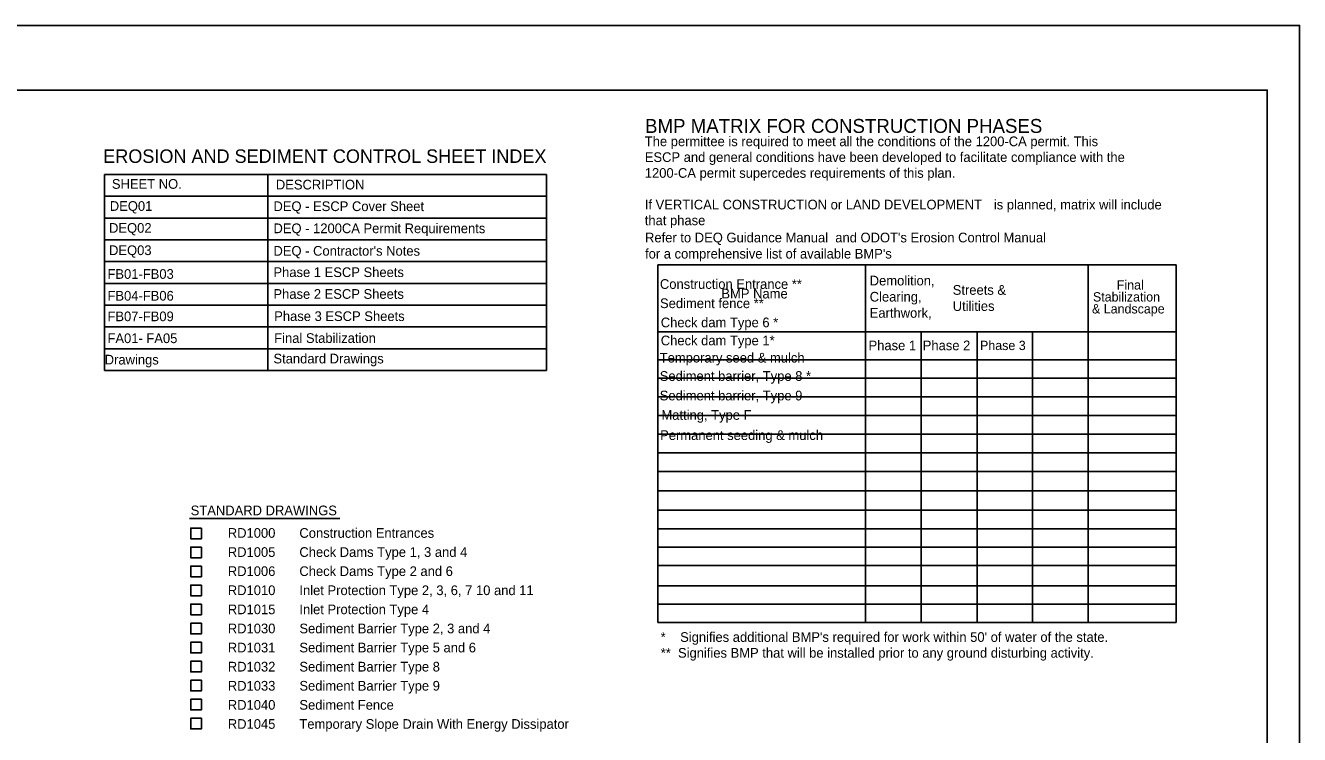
# Model space of a CAD drawing. Extents: x 0 to 1.42, y 0 to 0.92.
# Drawn here: x 0.595 to 1.417, y 0.46 to 0.917 of the extents above; entities that cross this region are included whole.
import ezdxf

# ---------------------------------------------------------------- set-up
doc = ezdxf.new("R2010")
doc.units = 0
for name, color, linetype in [('#plot_border', 7, 'Continuous'), ('#plot_shape', 7, 'Continuous'), ('P_EC_DESIGN_GeneralTx', 7, 'Continuous'), ('P_LDSC_DESIGN_GeneralTx', 7, 'Continuous'), ('P_ODOT_PLAN_Border', 7, 'Continuous')]:
    doc.layers.add(name, color=color, linetype=linetype)

msp = doc.modelspace()

# ---------------------------------------------------------------- linework, layer by layer
at = {"layer": '#plot_shape'}
msp.add_lwpolyline([(0, 0), (1.41667, 0), (1.41667, 0.91667), (0, 0.91667)], close=True, dxfattribs=at)
at = {"layer": 'P_EC_DESIGN_GeneralTx'}
msp.add_line((0.70108, 0.59883), (0.79797, 0.59883), dxfattribs=at)
for points in [[(0.70878, 0.59269), (0.70191, 0.59269), (0.70191, 0.58582), (0.70878, 0.58582)], [(0.70878, 0.58043), (0.70191, 0.58043), (0.70191, 0.57356), (0.70878, 0.57356)], [(0.70878, 0.56818), (0.70191, 0.56818), (0.70191, 0.5613), (0.70878, 0.5613)], [(0.70878, 0.55592), (0.70191, 0.55592), (0.70191, 0.54904), (0.70878, 0.54904)], [(0.70878, 0.54368), (0.70191, 0.54368), (0.70191, 0.5368), (0.70878, 0.5368)], [(0.70878, 0.53134), (0.70191, 0.53134), (0.70191, 0.52447), (0.70878, 0.52447)], [(0.70878, 0.51915), (0.70191, 0.51915), (0.70191, 0.51227), (0.70878, 0.51227)], [(0.70878, 0.50689), (0.70191, 0.50689), (0.70191, 0.50001), (0.70878, 0.50001)], [(0.70878, 0.49463), (0.70191, 0.49463), (0.70191, 0.48776), (0.70878, 0.48776)], [(0.70878, 0.48237), (0.70191, 0.48237), (0.70191, 0.4755), (0.70878, 0.4755)], [(0.70878, 0.47012), (0.70191, 0.47012), (0.70191, 0.46324), (0.70878, 0.46324)]]:
    msp.add_lwpolyline(points, close=True, dxfattribs=at)
at = {"layer": 'P_LDSC_DESIGN_GeneralTx'}
for p, q in [((0.64631, 0.82065), (0.93127, 0.82065)), ((0.64631, 0.69425), (0.64631, 0.82065)), ((0.75158, 0.75043), (0.75158, 0.82065)), ((0.93127, 0.82065), (0.93127, 0.69425)), ((0.93127, 0.8066), (0.64631, 0.8066)), ((0.93127, 0.79256), (0.64631, 0.79256)), ((0.75158, 0.69436), (0.75158, 0.79256)), ((0.93127, 0.77852), (0.64631, 0.77852)), ((0.93127, 0.76447), (0.64631, 0.76447)), ((0.93127, 0.76447), (0.64631, 0.76447)), ((1.00295, 0.76246), (1.00295, 0.5318)), ((1.00295, 0.76246), (1.33707, 0.76246)), ((1.13687, 0.76246), (1.13687, 0.5318)), ((1.28046, 0.76246), (1.28046, 0.5318)), ((1.33707, 0.76246), (1.33707, 0.5318)), ((0.93127, 0.75043), (0.64631, 0.75043)), ((0.93127, 0.75043), (0.64631, 0.75043)), ((0.93127, 0.73638), (0.64631, 0.73638)), ((0.93127, 0.72234), (0.64631, 0.72234)), ((1.00295, 0.71916), (1.33707, 0.71916)), ((1.17287, 0.71916), (1.17287, 0.5318)), ((1.20887, 0.71916), (1.20887, 0.5318)), ((1.24446, 0.71916), (1.24446, 0.5318)), ((0.93127, 0.7083), (0.64631, 0.7083)), ((1.00295, 0.70125), (1.33707, 0.70125)), ((1.00295, 0.70125), (1.33707, 0.70125)), ((0.93127, 0.69425), (0.64631, 0.69425)), ((1.00295, 0.68925), (1.33707, 0.68925)), ((1.00295, 0.67725), (1.33707, 0.67725)), ((1.00295, 0.66525), (1.33707, 0.66525)), ((1.00295, 0.65325), (1.33707, 0.65325)), ((1.00295, 0.64125), (1.33707, 0.64125)), ((1.00295, 0.62925), (1.33707, 0.62925)), ((1.00295, 0.61675), (1.33707, 0.61675)), ((1.00295, 0.60425), (1.33707, 0.60425)), ((1.00295, 0.59229), (1.33707, 0.59229)), ((1.00295, 0.58049), (1.33707, 0.58049)), ((1.00295, 0.56868), (1.33707, 0.56868)), ((1.00295, 0.55556), (1.33707, 0.55556)), ((1.00302, 0.54368), (1.33707, 0.54368)), ((1.00295, 0.5318), (1.33707, 0.5318))]:
    msp.add_line(p, q, dxfattribs=at)
at = {"layer": 'P_ODOT_PLAN_Border'}
msp.add_lwpolyline([(0.0625, 0.04167), (1.39583, 0.04167), (1.39583, 0.875), (0.0625, 0.875)], close=True, dxfattribs=at)

# ---------------------------------------------------------------- texts
at = {"layer": '#plot_border'}
for s, p in [('Construction Entrance **', (1.00438, 0.74689)), ('Sediment fence **', (1.00443, 0.73449)), ('Check dam Type 6 *', (1.00493, 0.72213)), ('Check dam Type 1*', (1.00493, 0.71051)), ('Temporary seed & mulch', (1.00426, 0.69941)), ('Sediment barrier, Type 8 *', (1.00426, 0.6876)), ('Sediment barrier, Type 9 ', (1.00426, 0.67501)), ('Matting, Type F', (1.00536, 0.6625)), ('Permanent seeding & mulch', (1.00452, 0.64948))]:
    msp.add_text(s, height=0.00625, dxfattribs=at).set_placement(p)
at = {"layer": 'P_EC_DESIGN_GeneralTx'}
for s, height, p in [('BMP MATRIX FOR CONSTRUCTION PHASES', 0.009, (0.99478, 0.84741)), ('The permittee is required to meet all the conditions of the 1200-CA permit. This', 0.00625, (0.99463, 0.83886)), ('ESCP and general conditions have been developed to facilitate compliance with the', 0.00625, (0.99463, 0.82868)), ('1200-CA permit supercedes requirements of this plan.', 0.00625, (0.99463, 0.81849)), ('If VERTICAL CONSTRUCTION or LAND DEVELOPMENT', 0.00625, (0.99463, 0.79811)), ('is planned, matrix will include ', 0.00625, (1.21963, 0.79811)), ('that phase ', 0.00625, (0.99463, 0.78793)), ("Refer to DEQ Guidance Manual  and ODOT's Erosion Control Manual", 0.00625, (0.99478, 0.77686)), ("for a comprehensive list of available BMP's", 0.00625, (0.99478, 0.76644)), ('Final', 0.006, (1.29888, 0.74645)), ('Stabilization', 0.006, (1.2835, 0.73875)), ('& Landscape', 0.006, (1.28289, 0.73105)), ('Phase 3', 0.006, (1.21072, 0.70745)), ('STANDARD DRAWINGS', 0.00625, (0.70191, 0.60096)), ('RD1000', 0.00625, (0.72584, 0.58644)), ('Construction Entrances', 0.00625, (0.77198, 0.58644)), ('RD1005', 0.00625, (0.72584, 0.57413)), ('Check Dams Type 1, 3 and 4', 0.00625, (0.77198, 0.57413)), ('RD1006', 0.00625, (0.72584, 0.56182)), ('Check Dams Type 2 and 6', 0.00625, (0.77198, 0.56182)), ('RD1010', 0.00625, (0.72584, 0.5495)), ('Inlet Protection Type 2, 3, 6, 7 10 and 11', 0.00625, (0.77198, 0.5495)), ('RD1015', 0.00625, (0.72584, 0.53719)), ('Inlet Protection Type 4', 0.00625, (0.77198, 0.53719)), ('RD1030', 0.00625, (0.72584, 0.52488)), ('Sediment Barrier Type 2, 3 and 4', 0.00625, (0.77198, 0.52488)), ("*    Signifies additional BMP's required for work within 50' of water of the state.", 0.00625, (1.00488, 0.51935)), ('RD1031', 0.00625, (0.72584, 0.51257)), ('Sediment Barrier Type 5 and 6', 0.00625, (0.77198, 0.51257)), ('**  Signifies BMP that will be installed prior to any ground disturbing activity.', 0.00625, (1.00488, 0.50916)), ('RD1032', 0.00625, (0.72584, 0.50025)), ('Sediment Barrier Type 8', 0.00625, (0.77198, 0.50025)), ('RD1033', 0.00625, (0.72584, 0.48794)), ('Sediment Barrier Type 9', 0.00625, (0.77198, 0.48794)), ('RD1040', 0.00625, (0.72584, 0.47563)), ('Sediment Fence', 0.00625, (0.77198, 0.47563)), ('RD1045', 0.00625, (0.72584, 0.46332)), ('Temporary Slope Drain With Energy Dissipator', 0.00625, (0.77198, 0.46332))]:
    msp.add_text(s, height=height, dxfattribs=at).set_placement(p)
at = {"layer": 'P_LDSC_DESIGN_GeneralTx'}
for s, height, p in [('EROSION AND SEDIMENT CONTROL SHEET INDEX', 0.0087, (0.64553, 0.82809)), ('SHEET NO.', 0.00625, (0.65112, 0.8114)), ('DESCRIPTION', 0.00625, (0.75681, 0.81097)), ('DEQ01', 0.00625, (0.64978, 0.79718)), ('DEQ - ESCP Cover Sheet', 0.00625, (0.75526, 0.79703)), ('DEQ02', 0.00625, (0.64928, 0.78305)), ('DEQ - 1200CA Permit Requirements', 0.00625, (0.75526, 0.7828)), ('DEQ03', 0.00625, (0.64928, 0.76867)), ("DEQ - Contractor's Notes ", 0.00625, (0.75526, 0.76827)), ('FB01-FB03', 0.00625, (0.64827, 0.75336)), ('Phase 1 ESCP Sheets', 0.00625, (0.75526, 0.75452)), ('Demolition,', 0.00625, (1.13961, 0.74912)), ('Streets & ', 0.00625, (1.19313, 0.74308)), ('FB04-FB06', 0.00625, (0.64827, 0.73932)), ('Phase 2 ESCP Sheets', 0.00625, (0.75526, 0.74048)), ('BMP Name', 0.00625, (1.04401, 0.74072)), ('Clearing,', 0.00625, (1.13961, 0.7387)), ('Utilities', 0.00625, (1.19313, 0.73267)), ('FB07-FB09', 0.00625, (0.64827, 0.72605)), ('Phase 3 ESCP Sheets', 0.00625, (0.75575, 0.72617)), ('Earthwork,', 0.00625, (1.13961, 0.72828)), ('FA01- FA05', 0.00625, (0.64827, 0.71193)), ('Final Stabilization', 0.00625, (0.75575, 0.71205)), ('Phase 1', 0.00625, (1.13886, 0.70732)), ('Phase 2', 0.00625, (1.1738, 0.70732)), ('Drawings', 0.00625, (0.6465, 0.69816)), ('Standard Drawings', 0.00625, (0.75526, 0.69884))]:
    msp.add_text(s, height=height, dxfattribs=at).set_placement(p)

doc.saveas('drawing.dxf')
